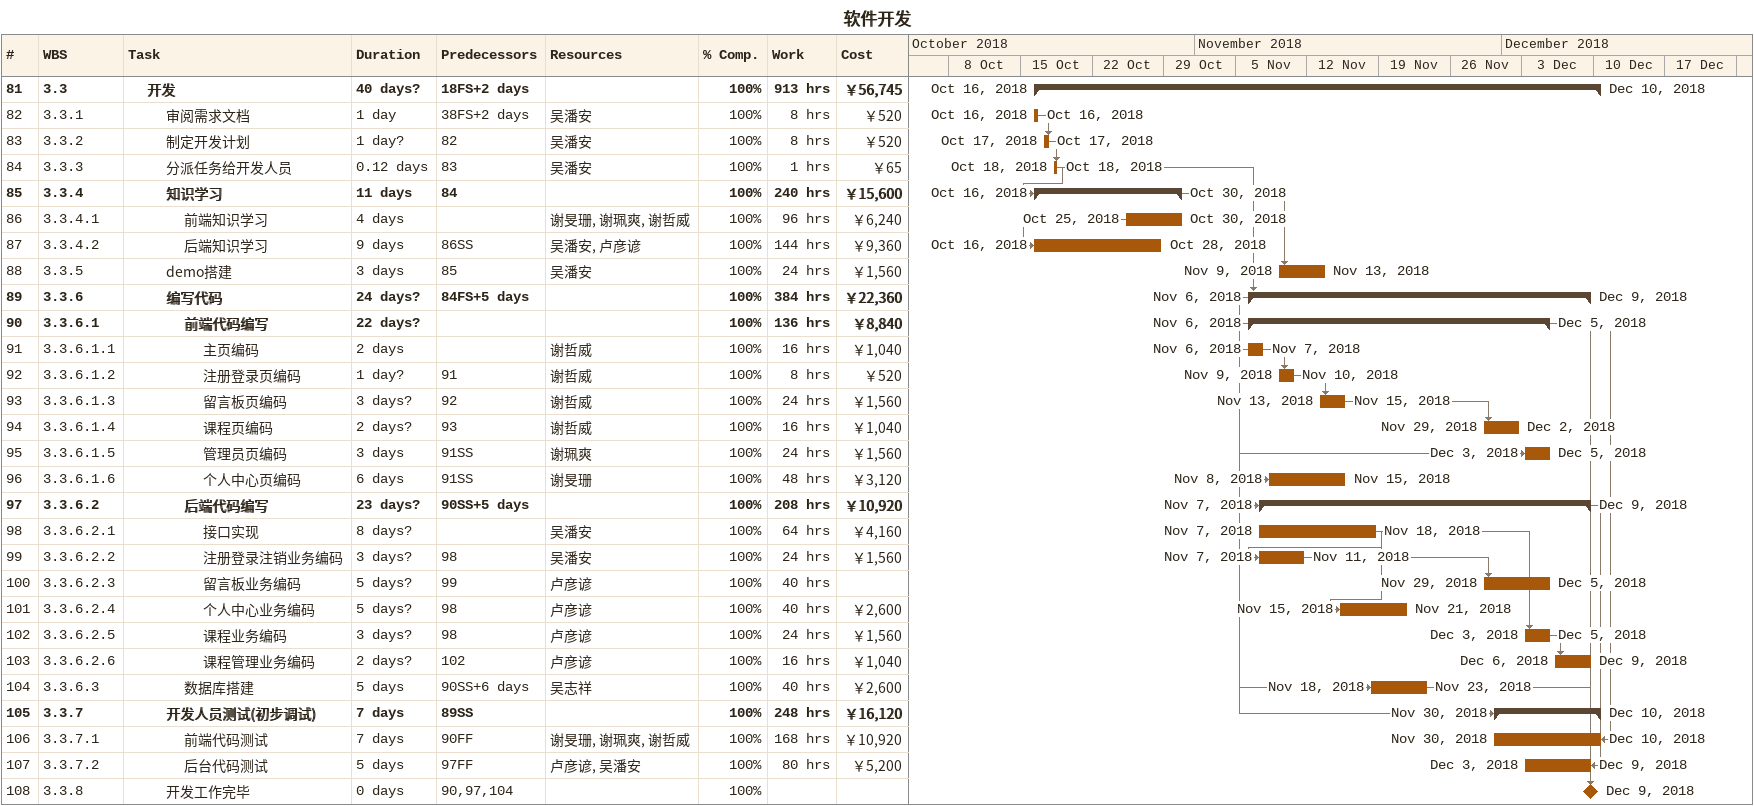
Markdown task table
软件开发

| ID | WBS | Task | Duration | Start | Finish | Predecessors | Resources | % complete | Work (h) | Cost (￥) |
|---|---|---|---|---|---|---|---|---|---|---|
| 81 | 3.3 | **开发** | 40d? | 2018-10-16 | 2018-12-10 | 18FS+2d |  | 100 | 913 | 56745 |
| 82 | 3.3.1 | 审阅需求文档 | 1d | 2018-10-16 | 2018-10-16 | 38FS+2d | 吴潘安 | 100 | 8 | 520 |
| 83 | 3.3.2 | 制定开发计划 | 1d? | 2018-10-17 | 2018-10-17 | 82 | 吴潘安 | 100 | 8 | 520 |
| 84 | 3.3.3 | 分派任务给开发人员 | 0.12d | 2018-10-18 | 2018-10-18 | 83 | 吴潘安 | 100 | 1 | 65 |
| 85 | 3.3.4 | **知识学习** | 11d | 2018-10-16 | 2018-10-30 | 84 |  | 100 | 240 | 15600 |
| 86 | 3.3.4.1 | 前端知识学习 | 4d | 2018-10-25 | 2018-10-30 |  | 谢旻珊, 谢珮爽, 谢哲威 | 100 | 96 | 6240 |
| 87 | 3.3.4.2 | 后端知识学习 | 9d | 2018-10-16 | 2018-10-28 | 86SS | 吴潘安, 卢彦谚 | 100 | 144 | 9360 |
| 88 | 3.3.5 | demo搭建 | 3d | 2018-11-09 | 2018-11-13 | 85 | 吴潘安 | 100 | 24 | 1560 |
| 89 | 3.3.6 | **编写代码** | 24d? | 2018-11-06 | 2018-12-09 | 84FS+5d |  | 100 | 384 | 22360 |
| 90 | 3.3.6.1 | **前端代码编写** | 22d? | 2018-11-06 | 2018-12-05 |  |  | 100 | 136 | 8840 |
| 91 | 3.3.6.1.1 | 主页编码 | 2d | 2018-11-06 | 2018-11-07 |  | 谢哲威 | 100 | 16 | 1040 |
| 92 | 3.3.6.1.2 | 注册登录页编码 | 1d? | 2018-11-09 | 2018-11-10 | 91 | 谢哲威 | 100 | 8 | 520 |
| 93 | 3.3.6.1.3 | 留言板页编码 | 3d? | 2018-11-13 | 2018-11-15 | 92 | 谢哲威 | 100 | 24 | 1560 |
| 94 | 3.3.6.1.4 | 课程页编码 | 2d? | 2018-11-29 | 2018-12-02 | 93 | 谢哲威 | 100 | 16 | 1040 |
| 95 | 3.3.6.1.5 | 管理员页编码 | 3d | 2018-12-03 | 2018-12-05 | 91SS | 谢珮爽 | 100 | 24 | 1560 |
| 96 | 3.3.6.1.6 | 个人中心页编码 | 6d | 2018-11-08 | 2018-11-15 | 91SS | 谢旻珊 | 100 | 48 | 3120 |
| 97 | 3.3.6.2 | **后端代码编写** | 23d? | 2018-11-07 | 2018-12-09 | 90SS+5d |  | 100 | 208 | 10920 |
| 98 | 3.3.6.2.1 | 接口实现 | 8d? | 2018-11-07 | 2018-11-18 |  | 吴潘安 | 100 | 64 | 4160 |
| 99 | 3.3.6.2.2 | 注册登录注销业务编码 | 3d? | 2018-11-07 | 2018-11-11 | 98 | 吴潘安 | 100 | 24 | 1560 |
| 100 | 3.3.6.2.3 | 留言板业务编码 | 5d? | 2018-11-29 | 2018-12-05 | 99 | 卢彦谚 | 100 | 40 |  |
| 101 | 3.3.6.2.4 | 个人中心业务编码 | 5d? | 2018-11-15 | 2018-11-21 | 98 | 卢彦谚 | 100 | 40 | 2600 |
| 102 | 3.3.6.2.5 | 课程业务编码 | 3d? | 2018-12-03 | 2018-12-05 | 98 | 卢彦谚 | 100 | 24 | 1560 |
| 103 | 3.3.6.2.6 | 课程管理业务编码 | 2d? | 2018-12-06 | 2018-12-09 | 102 | 卢彦谚 | 100 | 16 | 1040 |
| 104 | 3.3.6.3 | 数据库搭建 | 5d | 2018-11-18 | 2018-11-23 | 90SS+6d | 吴志祥 | 100 | 40 | 2600 |
| 105 | 3.3.7 | **开发人员测试(初步调试)** | 7d | 2018-11-30 | 2018-12-10 | 89SS |  | 100 | 248 | 16120 |
| 106 | 3.3.7.1 | 前端代码测试 | 7d | 2018-11-30 | 2018-12-10 | 90FF | 谢旻珊, 谢珮爽, 谢哲威 | 100 | 168 | 10920 |
| 107 | 3.3.7.2 | 后台代码测试 | 5d | 2018-12-03 | 2018-12-09 | 97FF | 卢彦谚, 吴潘安 | 100 | 80 | 5200 |
| 108 | 3.3.8 | 开发工作完毕 | 0d | 2018-12-09 | 2018-12-09 | 90, 97, 104 |  | 100 |  |  |
